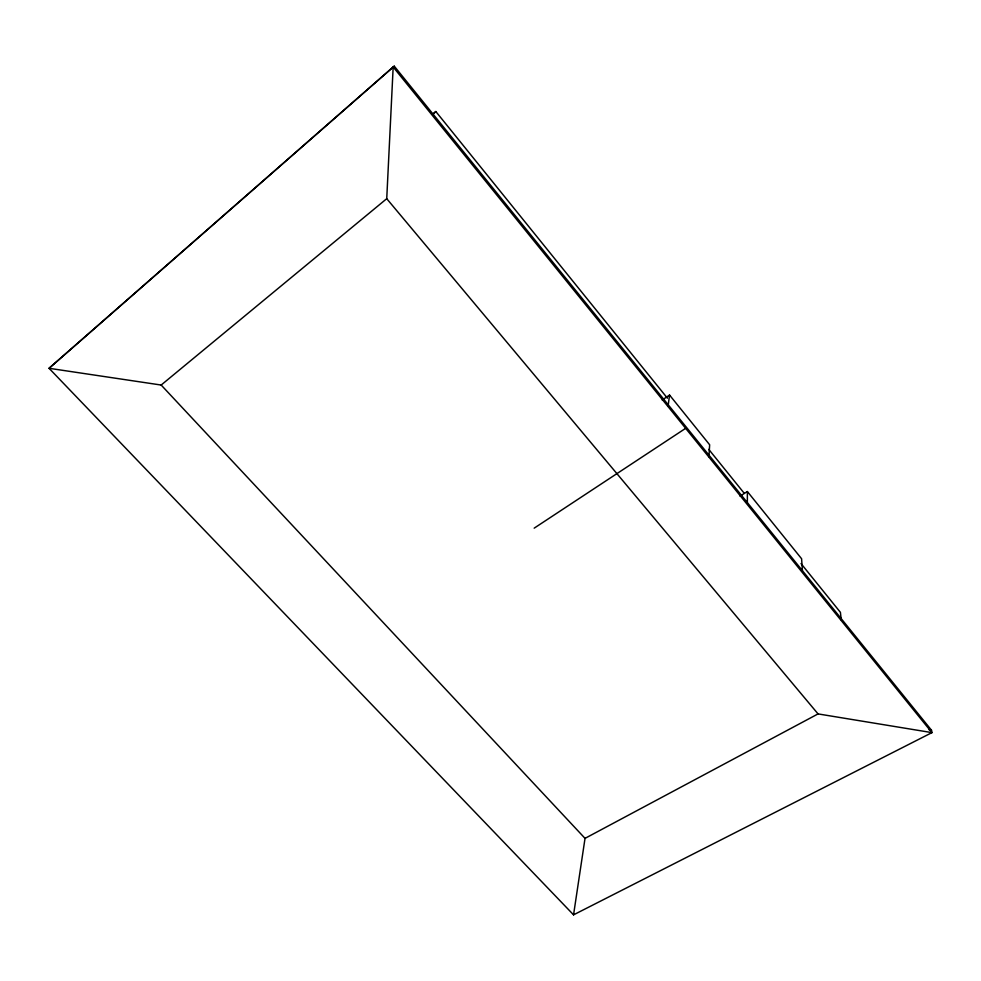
<?xml version="1.0" encoding="UTF-8"?>
<svg xmlns="http://www.w3.org/2000/svg" width="981" height="981" viewBox="0 0 981 981"><rect width="100%" height="100%" fill="white"/><g stroke="black" fill="none" stroke-linecap="round" stroke-linejoin="round"><path stroke-width="1.47" d="M747.35 503.314L747.375 491.542L740.03 496.116M818.044 713.91L386.735 198.689L393.173 67.002L394.252 66.156L931.484 730.207L931.95 732.623L573.554 914.844L49.05 368.292L393.173 67.002L931.95 732.623L818.044 713.91L585.032 838.363L573.554 914.844M708.932 456.79L709.655 444.785L669.545 395.049L662.212 400.003M668.147 405.68L669.545 395.049M432.646 114.789L435.822 111.515L667.436 398.212M394.252 66.156L49.05 368.292L161.166 385.043L585.032 838.363M161.166 385.043L386.735 198.689M432.265 114.372L435.822 111.515M534.179 528.158L685.645 428.329M929.093 729.79L931.484 730.207M747.375 491.542L801.6 558.753L802.421 570.758M708.748 449.359L744.309 493.382M801.011 563.56L840.41 612.34L841.257 619.906"/></g></svg>
